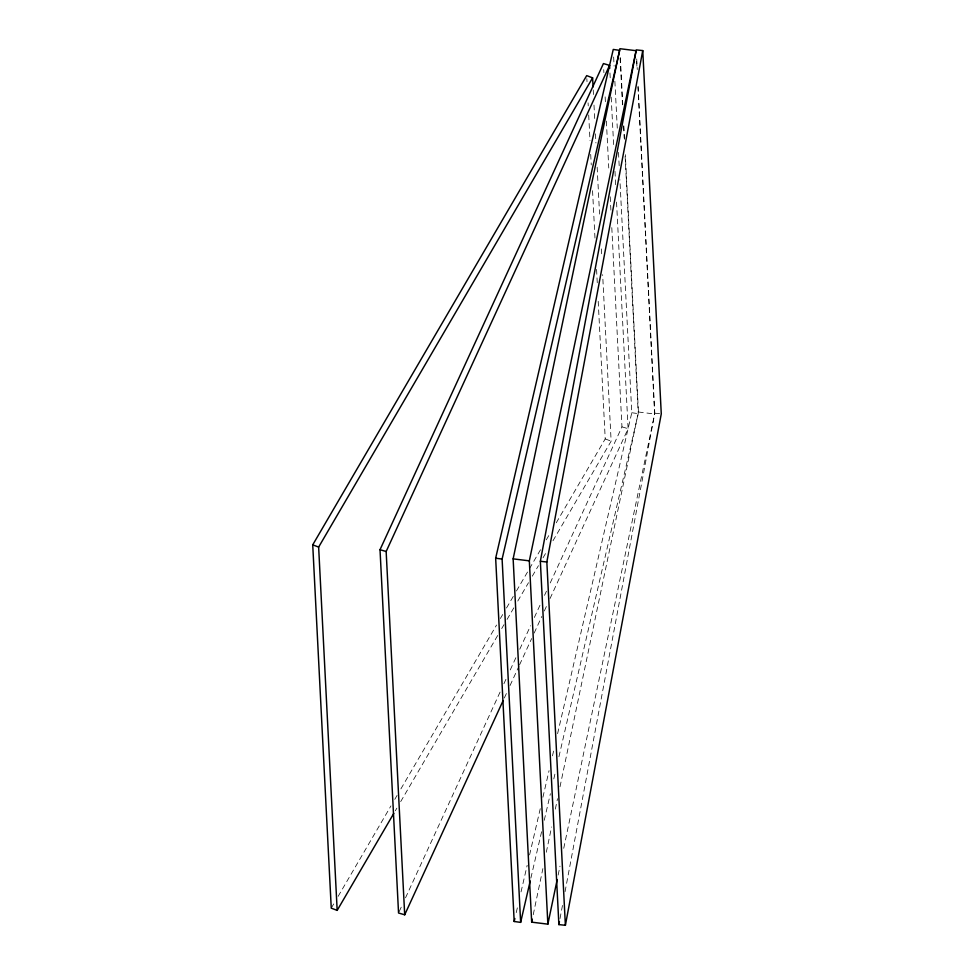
<?xml version="1.0" encoding="UTF-8"?>
<svg xmlns="http://www.w3.org/2000/svg" width="974" height="974" viewBox="0 0 974 974"><rect width="100%" height="100%" fill="white"/><g stroke="black" fill="none" stroke-linecap="round" stroke-linejoin="round"><path stroke-width="0.73" stroke-dasharray="4.87 3.65" d="M560.001 918.616L562.534 905.15M565.054 891.697L654.784 413.171L637.946 83.18M533.228 914.72L542.883 868.613M546.304 852.25L551.601 826.963M555.338 809.114L557.505 798.704M560.001 786.809L638.445 412.002L625.32 154.659M558.139 875.078L560.001 866.154M563.739 848.305L654.625 413.999L637.946 87.027M516.244 912.614L517.608 906.697M521.029 891.904L527.178 865.289M529.576 854.929L540.509 807.604M542.908 797.256L549.056 770.641M552.477 755.848L553.841 749.931M557.603 733.666L631.785 412.745L619.89 179.63M530.903 878.012L541.836 830.688M544.235 820.327L550.383 793.713M553.804 778.92L555.168 773.003M558.93 756.737L638.238 413.633L625.04 154.781M399.182 911.615L401.726 906.088M405.525 897.809L500.1 692.027M503.911 683.748L506.443 678.221M510.254 669.929L515.964 657.499M519.775 649.22L530.562 625.734M534.373 617.455L540.716 603.637M544.527 595.357L546.438 591.218M550.237 582.927L621.96 426.868L611.769 227.052M504.337 697.968L506.882 692.453M510.047 685.538L518.935 666.204M519.568 664.828L531.634 638.591M534.166 633.063L541.788 616.493M544.32 610.966L546.864 605.438M550.042 598.535L628.108 428.67L616.518 201.606M331.257 908.145L335.08 901.595M338.136 896.36L390.951 805.912M394.774 799.362L397.063 795.429M400.898 788.879L496.557 625.04M500.38 618.49L502.681 614.557M506.504 608.007L513.395 596.21M516.451 590.962L528.699 569.997M529.466 568.682L540.935 549.019M546.292 539.839L550.127 533.289M556.251 522.807L605.219 438.921L598.048 298.141M395.334 810.77L396.868 808.152M400.691 801.602L497.884 635.133M501.707 628.583L504.008 624.651M507.064 619.415L513.955 607.618M517.778 601.055L528.492 582.708M532.315 576.158L538.439 565.675M543.029 557.81L546.864 551.26M552.976 540.765L611.136 441.161L602.65 274.644M654.784 413.171L659.982 413.743M638.445 412.002L654.625 413.999M631.785 412.745L638.238 413.633M621.96 426.868L628.108 428.67M605.219 438.921L611.136 441.161M636.716 58.951L637.252 69.556M636.643 61.301L637.02 68.862M620.377 57.783L622.763 104.705M623.847 125.902L624.541 139.525M620.097 57.904L622.483 104.839M623.567 126.023L624.188 138.138M613.644 57.016L614.107 66.098M614.874 81.232L617.273 128.166M618.502 152.382L619.196 166.006M609.955 72.94L610.345 80.501M611.197 97.156L613.669 145.601M614.984 171.327L615.678 184.95M603.734 69.629L603.892 72.648M605.134 96.876L605.438 102.927M606.364 121.093L608.762 168.015M610.223 196.772L610.917 210.396M593.227 89.973L593.458 94.515M593.994 105.107L594.773 120.24M595.467 133.864L595.93 142.947M597.159 167.163L599.558 214.097M601.335 248.906L601.725 256.479M586.847 78.65L587.005 81.682M588.077 102.867L588.235 105.898M588.698 114.981L590.013 140.719M590.707 154.342L591.242 164.935M592.557 190.673L595.029 239.105M596.575 269.384L597.269 283.008"/><path stroke-width="1.46" d="M540.351 561.292L636.253 49.881L642.743 50.587L661.273 413.877L565.383 925.3L558.881 924.594L540.351 561.292L546.84 561.998L565.383 925.3M546.84 561.998L642.743 50.587M558.881 924.594L559.441 921.599M513.14 558.857L619.914 48.7L636.095 50.697L529.332 560.854L547.863 924.156L531.67 922.159L513.14 558.857L529.332 560.854M531.67 922.159L532.303 919.176M547.863 924.156L557.201 879.534M495.656 558.187L613.255 49.443L619.707 50.344L502.109 559.076L520.64 922.378L514.187 921.489L495.656 558.187L502.109 559.076M514.187 921.489L514.869 918.531M520.64 922.378L530.209 880.971M503.071 700.732L404.697 914.793L398.549 913.003L380.018 549.701L603.43 63.566L609.578 65.368L609.724 68.399M404.697 914.793L386.154 551.503L609.578 65.368M393.8 813.387L337.174 910.386L331.257 908.145L312.727 544.856L586.689 75.619L592.606 77.859L593.069 86.942M337.174 910.386L318.644 547.084L592.606 77.859M380.018 549.701L386.154 551.503M312.727 544.856L318.644 547.084"/></g></svg>
